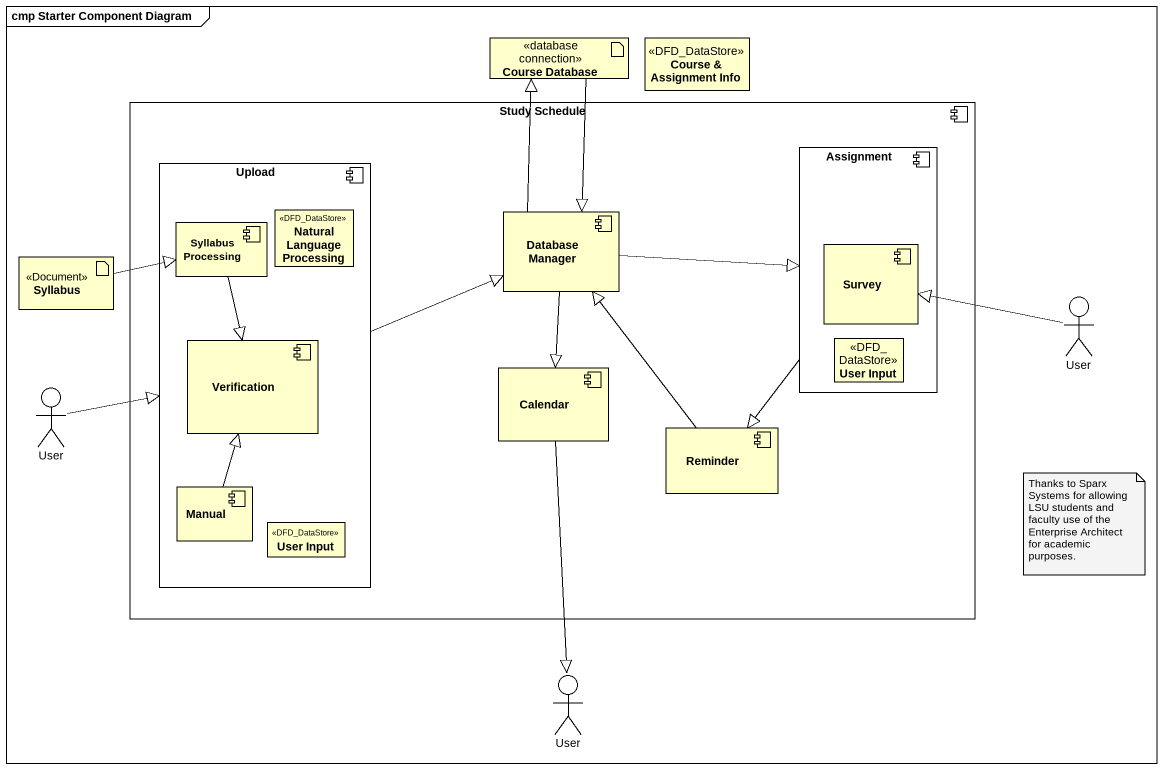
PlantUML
@startuml
mainframe cmp Starter Component Diagram
allowmixing
hide circle
hide empty members
artifact "Course Database" as Course_Database <<database connection>>
class "Course & Assignment Info" as Course_Assignment_Info <<DFD_DataStore>>
component "Study Schedule" as Study_Schedule {
  component Upload {
    component "Syllabus Processing" as Syllabus_Processing
    class "Natural Language Processing" as Natural_Language_Processing <<DFD_DataStore>>
    component Verification
    component Manual
    class "User Input" as User_Input_2 <<DFD_DataStore>>
  }
  component Assignment {
    component Survey
    class "User Input" as User_Input <<DFD_DataStore>>
  }
  component "Database Manager" as Database_Manager
  component Calendar
  component Reminder
}
artifact Syllabus <<Document>>
actor User
actor "User" as User_2
actor "User" as User_3
Course_Database --|> Database_Manager
Upload -right-|> Database_Manager
Assignment --|> Reminder
Syllabus_Processing --|> Verification
Database_Manager -up-|> Course_Database
Database_Manager -right-|> Assignment
Database_Manager --|> Calendar
Syllabus -right-|> Syllabus_Processing
User -left-|> Survey
Calendar --|> User_3
User_2 -right-|> Upload
Reminder -up-|> Database_Manager
Manual -up-|> Verification
note as N1
  Thanks to Sparx Systems for allowing LSU students and
  faculty use of the Enterprise Architect for academic purposes.
end note
@enduml
